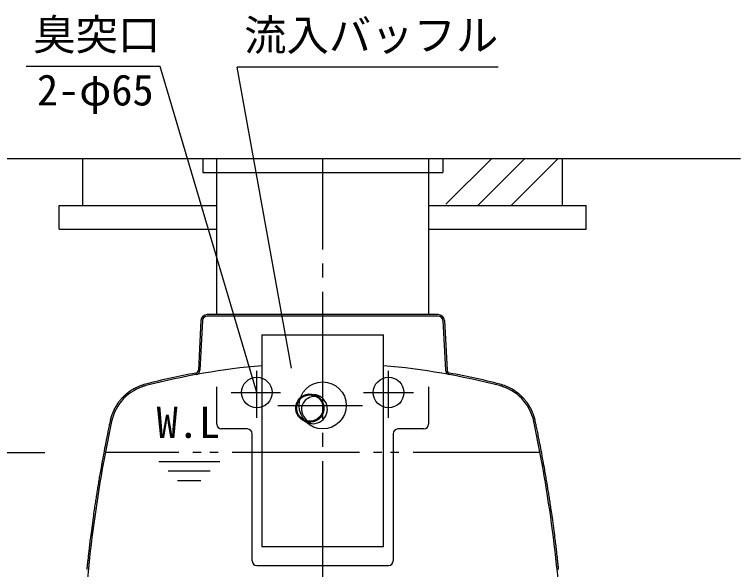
# Model space of a CAD drawing. Units: millimetres, scale not verified. Extents: x -8910 to 8910, y -6308 to 6308.
# Drawn here: x -613 to 930, y -1963 to -783 of the extents above; entities that cross this region are included whole.
import ezdxf
from ezdxf.enums import TextEntityAlignment as Align

# ---------------------------------------------------------------- set-up
doc = ezdxf.new("R2010")
doc.units = ezdxf.units.MM
doc.header["$LTSCALE"] = 30
doc.linetypes.add('CHAIN2', pattern=[12, 9, -1, 1, -1])
doc.linetypes.add('DOUBLE_CHAIN2', pattern=[12.8, 9, -1, 0.6, -0.6, 0.6, -1])
for name, color, linetype, lineweight in [('0-3_機器', 2, 'Continuous', 25), ('0-4_製作', 5, 'Continuous', 25), ('0-5_空気管', 3, 'Continuous', 25)]:
    doc.layers.add(name, color=color, linetype=linetype, lineweight=lineweight)
doc.styles.add('ＭＳ ゴシック', font='')
doc.styles.get('ＭＳ ゴシック').set_extended_font_data('MS Gothic')

msp = doc.modelspace()

# ---------------------------------------------------------------- linework, layer by layer
at = {"layer": '0-3_機器'}
for p, q in [((-528.14, -1089.09), (929.78, -1089.09)), ((-468.14, -1189.09), (-468.14, -1089.09)), ((303.66, -1186.5), (401.07, -1089.09)), ((371.78, -1189.09), (471.78, -1089.09)), ((442.49, -1189.09), (542.49, -1089.09)), ((551.86, -1189.09), (551.86, -1089.09)), ((-518.14, -1239.09), (-518.14, -1189.09)), ((-518.14, -1189.09), (-183.01, -1189.09)), ((266.73, -1189.09), (601.86, -1189.09)), ((601.86, -1239.09), (601.86, -1189.09)), ((-518.14, -1239.09), (-183.01, -1239.09)), ((266.73, -1239.09), (601.86, -1239.09))]:
    msp.add_line(p, q, dxfattribs=at)
at = {"layer": '0-4_製作', "color": 2}
for p, q in [((-1258.98, -1089.09), (-520.29, -1089.09)), ((-724.65, -1714.09), (-548.72, -1714.09))]:
    msp.add_line(p, q, dxfattribs=at)
at = {"layer": '0-5_空気管'}
for p, q in [((-303.41, -893.55), (-588.41, -893.55)), ((-98.14, -1586.59), (-303.41, -893.55)), ((414.95, -894.8), (-140.05, -894.8)), ((-24.6, -1534.65), (-140.05, -894.8)), ((-213.14, -1089.09), (-213.14, -1119.09)), ((-183.01, -1420.89), (-183.01, -1089.09)), ((266.73, -1089.09), (266.73, -1420.89)), ((-213.14, -1119.09), (296.86, -1119.09)), ((-216.83, -1433.4), (-222.37, -1538.96)), ((-213.64, -1433.56), (-219.17, -1539.13)), ((287.37, -1420.89), (-203.65, -1420.89)), ((287.37, -1424.09), (-203.65, -1424.09)), ((297.36, -1433.56), (302.89, -1539.13)), ((300.55, -1433.4), (306.09, -1538.96)), ((-87.14, -1464.09), (170.86, -1464.09)), ((-87.14, -1464.09), (-87.14, -1914.09)), ((170.86, -1914.09), (170.86, -1464.09)), ((-183.14, -1654.09), (-183.14, -1574.61)), ((266.86, -1574.61), (266.86, -1654.09)), ((24.39, -1591.29), (34.07, -1594.64)), ((4.76, -1647.99), (15.78, -1651.81)), ((-118.14, -1664.09), (-173.14, -1664.09)), ((256.86, -1664.09), (201.86, -1664.09)), ((-108.14, -1944.09), (-108.14, -1674.09)), ((191.86, -1674.09), (191.86, -1944.09)), ((-177.08, -1734.09), (-306.58, -1734.09)), ((-197.08, -1754.09), (-286.58, -1754.09)), ((-217.08, -1774.09), (-266.58, -1774.09)), ((-437.44, -1794.78), (-437.93, -1797.87)), ((-436.94, -1791.69), (-437.44, -1794.78)), ((-87.14, -1914.09), (170.86, -1914.09)), ((-98.14, -1954.09), (181.86, -1954.09))]:
    msp.add_line(p, q, dxfattribs=at)
at = {"layer": '0-5_空気管', "linetype": 'CHAIN2'}
for p, q in [((41.86, -2722.23), (41.86, -1089.09)), ((-98.14, -1640.12), (-98.14, -1540.29)), ((181.86, -1640.12), (181.86, -1540.29)), ((-152.4, -1586.59), (-47.61, -1586.59)), ((128.69, -1586.59), (234.9, -1586.59)), ((-53.74, -1614.09), (126.42, -1614.09))]:
    msp.add_line(p, q, dxfattribs=at)
at = {"layer": '0-5_空気管', "linetype": 'DOUBLE_CHAIN2'}
msp.add_line((503.81, -1714.09), (-420.09, -1714.09), dxfattribs=at)
at = {"layer": '0-5_空気管'}
for points in [[(-213.14, -1089.09), (296.86, -1089.09), (296.86, -1119.09)], [(-374.09, -1588.67), (-374.34, -1588.87), (-374.59, -1589.08), (-374.85, -1589.29), (-375.11, -1589.52), (-375.37, -1589.73), (-375.63, -1589.95), (-375.87, -1590.16), (-376.1, -1590.35), (-376.31, -1590.53), (-376.49, -1590.69), (-376.65, -1590.82), (-376.8, -1590.95), (-376.92, -1591.06), (-377.04, -1591.16), (-377.14, -1591.25), (-377.24, -1591.34), (-377.34, -1591.42), (-377.43, -1591.51), (-377.53, -1591.59), (-377.62, -1591.67), (-377.7, -1591.75), (-377.78, -1591.82), (-377.86, -1591.89), (-377.92, -1591.95), (-378.1, -1592.11)], [(-363.93, -1581.39), (-364.1, -1581.49), (-364.42, -1581.7), (-364.58, -1581.8), (-364.74, -1581.9), (-365.07, -1582.12), (-365.41, -1582.34), (-365.59, -1582.46), (-365.77, -1582.58), (-365.95, -1582.7), (-366.13, -1582.82), (-366.33, -1582.95), (-366.52, -1583.07), (-366.72, -1583.2), (-366.91, -1583.34), (-367.12, -1583.47), (-367.32, -1583.61), (-367.53, -1583.75), (-367.74, -1583.9), (-367.95, -1584.04), (-368.18, -1584.2), (-368.41, -1584.36), (-368.66, -1584.54), (-368.93, -1584.73), (-369.21, -1584.93), (-369.51, -1585.16), (-369.85, -1585.4), (-370.2, -1585.66), (-370.56, -1585.93), (-371.29, -1586.48), (-371.65, -1586.75), (-371.99, -1587.01), (-372.31, -1587.26), (-372.61, -1587.49), (-372.89, -1587.7), (-373.14, -1587.9), (-373.39, -1588.1), (-373.62, -1588.29), (-373.86, -1588.47), (-374.09, -1588.67)], [(-359.53, -1578.78), (-359.53, -1578.78), (-359.53, -1578.78), (-359.54, -1578.78), (-359.54, -1578.78), (-359.55, -1578.79), (-359.55, -1578.79), (-359.56, -1578.8), (-359.59, -1578.81), (-359.61, -1578.83), (-359.64, -1578.84), (-359.67, -1578.86), (-359.71, -1578.88), (-359.76, -1578.91), (-359.81, -1578.94), (-359.87, -1578.97), (-359.94, -1579.01), (-360.01, -1579.05), (-360.1, -1579.1), (-360.18, -1579.15), (-360.27, -1579.2), (-360.38, -1579.26), (-360.49, -1579.32), (-360.61, -1579.39), (-360.75, -1579.47), (-360.9, -1579.56), (-361.08, -1579.66), (-361.27, -1579.77), (-361.48, -1579.9), (-361.71, -1580.04), (-361.95, -1580.18), (-362.19, -1580.33), (-362.44, -1580.48), (-362.69, -1580.63), (-362.93, -1580.77), (-363.15, -1580.91), (-363.37, -1581.04), (-363.57, -1581.16), (-363.75, -1581.28), (-363.93, -1581.39)], [(445.38, -1580.01), (445.28, -1579.95), (445.18, -1579.89), (445.09, -1579.84), (445.02, -1579.79), (444.94, -1579.75), (444.68, -1579.59), (444.61, -1579.56), (444.53, -1579.51), (444.45, -1579.46), (444.27, -1579.36), (444.19, -1579.31), (444.1, -1579.26), (444.02, -1579.22), (443.94, -1579.17), (443.87, -1579.13), (443.81, -1579.1), (443.76, -1579.06), (443.71, -1579.04), (443.66, -1579.01), (443.62, -1578.99), (443.58, -1578.96), (443.54, -1578.94), (443.5, -1578.92), (443.47, -1578.9), (443.44, -1578.89), (443.41, -1578.87), (443.38, -1578.85), (443.36, -1578.84), (443.34, -1578.83), (443.32, -1578.82), (443.3, -1578.81), (443.28, -1578.79), (443.27, -1578.79), (443.26, -1578.78), (443.26, -1578.78), (443.26, -1578.78), (443.25, -1578.78), (443.25, -1578.78)], [(450.04, -1582.94), (449.9, -1582.85), (449.76, -1582.76), (449.64, -1582.68), (449.53, -1582.6), (449.43, -1582.54), (449.33, -1582.47), (449.24, -1582.41), (449.16, -1582.36), (449.07, -1582.31), (449, -1582.25), (448.92, -1582.2), (448.83, -1582.15), (448.75, -1582.09), (448.66, -1582.04), (448.57, -1581.98), (448.47, -1581.91), (448.36, -1581.84), (448.23, -1581.76), (448.1, -1581.68), (447.95, -1581.59), (447.81, -1581.49), (447.65, -1581.39), (447.49, -1581.3), (447.34, -1581.2), (447.19, -1581.1), (447.04, -1581.02), (446.91, -1580.93), (446.79, -1580.85), (446.67, -1580.78), (446.55, -1580.71), (446.44, -1580.64), (446.33, -1580.58), (446.22, -1580.51), (446.1, -1580.44), (445.98, -1580.37), (445.86, -1580.29), (445.62, -1580.15), (445.5, -1580.08), (445.38, -1580.01)], [(461.82, -1592.11), (461.39, -1591.72), (461.22, -1591.56), (461, -1591.37), (460.76, -1591.15), (460.49, -1590.91), (460.19, -1590.65), (459.89, -1590.38), (459.57, -1590.1), (459.24, -1589.82), (458.92, -1589.55), (458.58, -1589.27), (458.25, -1588.99), (457.9, -1588.71), (457.54, -1588.42), (457.17, -1588.12), (456.78, -1587.82), (456.37, -1587.5), (455.93, -1587.18), (455.49, -1586.84), (455.04, -1586.5), (454.59, -1586.16), (454.15, -1585.84), (453.73, -1585.53), (453.33, -1585.23), (452.96, -1584.97), (452.63, -1584.73), (452.33, -1584.51), (452.07, -1584.33), (451.83, -1584.16), (451.62, -1584.01), (451.42, -1583.87), (451.22, -1583.74), (451.04, -1583.61), (450.86, -1583.49), (450.69, -1583.37), (450.51, -1583.26), (450.35, -1583.15), (450.19, -1583.04), (450.04, -1582.94)], [(-378.1, -1592.11), (-378.76, -1592.7), (-379.04, -1592.95), (-379.37, -1593.25), (-379.74, -1593.59), (-380.15, -1593.97), (-380.6, -1594.38), (-381.06, -1594.81), (-381.53, -1595.26), (-382.01, -1595.73), (-382.49, -1596.19), (-382.97, -1596.68), (-383.46, -1597.18), (-383.96, -1597.71), (-384.49, -1598.29), (-385.05, -1598.9), (-385.64, -1599.57), (-386.27, -1600.31), (-386.95, -1601.1), (-387.66, -1601.96), (-388.39, -1602.85), (-389.14, -1603.76), (-389.87, -1604.67), (-390.59, -1605.57), (-391.28, -1606.45), (-391.92, -1607.28), (-392.52, -1608.05), (-393.05, -1608.77), (-393.54, -1609.45), (-394, -1610.09), (-394.42, -1610.7), (-394.82, -1611.29), (-395.19, -1611.86), (-395.56, -1612.43), (-395.92, -1613.01), (-396.27, -1613.58), (-396.62, -1614.15), (-396.96, -1614.73), (-397.29, -1615.29), (-397.63, -1615.86)], [(463.09, -1593.25), (462.76, -1592.95), (461.82, -1592.11)], [(482.29, -1617.49), (481.98, -1616.96), (481.67, -1616.41), (481.35, -1615.86), (481.02, -1615.29), (480.68, -1614.73), (480.34, -1614.15), (480, -1613.58), (479.64, -1613.01), (479.28, -1612.43), (478.92, -1611.86), (478.54, -1611.29), (478.14, -1610.7), (477.72, -1610.09), (477.27, -1609.45), (476.77, -1608.77), (476.24, -1608.05), (475.65, -1607.28), (475, -1606.45), (474.31, -1605.57), (473.6, -1604.67), (472.86, -1603.76), (472.11, -1602.85), (471.38, -1601.96), (470.67, -1601.1), (469.99, -1600.31), (469.36, -1599.57), (468.77, -1598.9), (468.21, -1598.29), (467.68, -1597.71), (467.18, -1597.18), (466.69, -1596.68), (466.21, -1596.19), (465.73, -1595.73), (465.25, -1595.26), (464.78, -1594.81), (464.32, -1594.38), (463.88, -1593.97), (463.46, -1593.59), (463.09, -1593.25)], [(-397.63, -1615.86), (-397.95, -1616.41), (-398.26, -1616.96), (-398.57, -1617.49), (-398.88, -1618.02), (-399.18, -1618.54), (-399.47, -1619.06), (-399.76, -1619.56), (-400.04, -1620.07), (-400.32, -1620.58), (-400.59, -1621.09), (-400.86, -1621.6), (-401.14, -1622.13), (-401.41, -1622.67), (-401.7, -1623.26), (-402, -1623.9), (-402.32, -1624.59), (-402.66, -1625.35), (-403.03, -1626.19), (-403.43, -1627.12), (-403.86, -1628.13), (-404.3, -1629.18), (-404.74, -1630.27), (-405.19, -1631.37), (-405.63, -1632.47), (-406.04, -1633.54), (-406.43, -1634.57), (-406.79, -1635.54), (-407.11, -1636.46), (-407.41, -1637.33), (-407.68, -1638.16), (-407.93, -1638.96), (-408.16, -1639.73), (-408.37, -1640.49), (-408.57, -1641.25), (-408.76, -1642.01), (-408.95, -1642.75), (-409.11, -1643.47), (-409.27, -1644.16), (-409.42, -1644.8)], [(493.68, -1647.33), (493.46, -1646.32), (493.37, -1645.89), (493.26, -1645.38), (493.14, -1644.8), (492.99, -1644.16), (492.83, -1643.47), (492.67, -1642.75), (492.48, -1642.01), (492.29, -1641.25), (492.09, -1640.49), (491.88, -1639.73), (491.65, -1638.96), (491.4, -1638.16), (491.13, -1637.33), (490.83, -1636.46), (490.51, -1635.54), (490.15, -1634.57), (489.76, -1633.54), (489.35, -1632.47), (488.91, -1631.37), (488.46, -1630.27), (488.02, -1629.18), (487.58, -1628.13), (487.15, -1627.12), (486.75, -1626.19), (486.38, -1625.35), (486.04, -1624.59), (485.72, -1623.9), (485.42, -1623.26), (485.13, -1622.67), (484.85, -1622.13), (484.59, -1621.6), (484.04, -1620.58), (483.76, -1620.07), (483.48, -1619.56), (483.19, -1619.06), (482.9, -1618.54), (482.6, -1618.02), (482.29, -1617.49)], [(-409.96, -1647.33), (-410.83, -1651.41), (-411.19, -1653.12), (-411.62, -1655.16), (-412.11, -1657.5), (-412.66, -1660.07), (-413.24, -1662.83), (-413.85, -1665.74), (-414.47, -1668.74), (-415.1, -1671.8), (-415.73, -1674.87), (-416.36, -1677.98), (-417.01, -1681.2), (-417.68, -1684.56), (-418.38, -1688.11), (-419.12, -1691.91), (-419.91, -1695.99), (-420.75, -1700.41), (-421.66, -1705.19), (-422.62, -1710.26), (-423.61, -1715.52), (-424.61, -1720.89), (-425.6, -1726.25), (-426.58, -1731.51), (-427.51, -1736.58), (-428.38, -1741.37), (-429.19, -1745.8), (-429.92, -1749.9), (-430.6, -1753.7), (-431.23, -1757.27), (-431.82, -1760.64), (-432.37, -1763.88), (-432.9, -1767.01), (-433.42, -1770.1), (-433.93, -1773.19), (-434.44, -1776.27), (-434.95, -1779.36), (-435.95, -1785.52), (-436.44, -1788.61), (-436.94, -1791.69)], [(-409.42, -1644.8), (-409.54, -1645.38), (-409.65, -1645.89), (-409.96, -1647.33)], [(495.34, -1655.16), (494.91, -1653.12), (493.68, -1647.33)], [(522.15, -1800.95), (521.65, -1797.87), (521.16, -1794.78), (520.66, -1791.69), (520.17, -1788.61), (519.67, -1785.52), (518.67, -1779.36), (518.16, -1776.27), (517.65, -1773.19), (517.14, -1770.1), (516.62, -1767.01), (516.09, -1763.88), (515.54, -1760.64), (514.95, -1757.27), (514.32, -1753.7), (513.64, -1749.9), (512.91, -1745.8), (512.1, -1741.37), (511.23, -1736.58), (510.3, -1731.51), (509.32, -1726.25), (508.33, -1720.89), (507.32, -1715.52), (506.34, -1710.26), (505.38, -1705.19), (504.47, -1700.41), (503.63, -1695.99), (502.84, -1691.91), (502.1, -1688.11), (501.4, -1684.56), (500.73, -1681.2), (500.08, -1677.98), (499.45, -1674.87), (498.82, -1671.8), (498.19, -1668.74), (497.57, -1665.74), (496.96, -1662.83), (496.38, -1660.07), (495.84, -1657.5), (495.34, -1655.16)], [(-437.93, -1797.87), (-438.43, -1800.95), (-438.92, -1804.04), (-439.41, -1807.12), (-439.9, -1810.21), (-440.39, -1813.29), (-440.87, -1816.38), (-441.35, -1819.47), (-441.83, -1822.57), (-442.3, -1825.71), (-442.79, -1828.95), (-443.29, -1832.34), (-443.81, -1835.93), (-444.36, -1839.75), (-444.94, -1843.87), (-445.56, -1848.33), (-446.23, -1853.15), (-446.94, -1858.26), (-447.66, -1863.56), (-448.39, -1868.97), (-449.12, -1874.37), (-449.83, -1879.68), (-450.51, -1884.79), (-451.14, -1889.61), (-451.72, -1894.08), (-452.25, -1898.2), (-452.74, -1902.03), (-453.19, -1905.63), (-453.61, -1909.03), (-454, -1912.28), (-454.38, -1915.44), (-454.74, -1918.56), (-455.1, -1921.65), (-455.44, -1924.7), (-455.78, -1927.65), (-456.09, -1930.46), (-456.38, -1933.07), (-456.64, -1935.44), (-456.87, -1937.51), (-457.52, -1943.4)], [(541.24, -1943.4), (540.78, -1939.26), (540.59, -1937.51), (540.36, -1935.44), (540.1, -1933.07), (539.81, -1930.46), (539.5, -1927.65), (539.16, -1924.7), (538.82, -1921.65), (538.46, -1918.56), (538.1, -1915.44), (537.72, -1912.28), (537.33, -1909.03), (536.91, -1905.63), (536.46, -1902.03), (535.98, -1898.2), (535.44, -1894.08), (534.87, -1889.61), (534.23, -1884.79), (533.55, -1879.68), (532.84, -1874.37), (532.11, -1868.97), (531.38, -1863.56), (530.66, -1858.26), (529.95, -1853.15), (529.28, -1848.33), (528.66, -1843.87), (528.08, -1839.75), (527.53, -1835.93), (527.01, -1832.34), (526.51, -1828.95), (526.02, -1825.71), (525.55, -1822.57), (525.07, -1819.47), (524.59, -1816.38), (524.11, -1813.29), (523.62, -1810.21), (523.14, -1807.12), (522.64, -1804.04), (522.15, -1800.95)], [(-457.52, -1943.4), (-457.55, -1943.69), (-457.57, -1943.82), (-457.58, -1943.96), (-457.6, -1944.13), (-457.62, -1944.32), (-457.64, -1944.52), (-457.66, -1944.73), (-457.69, -1944.94), (-457.74, -1945.39), (-457.76, -1945.62), (-457.79, -1945.85), (-457.81, -1946.09), (-457.84, -1946.34), (-457.87, -1946.61), (-457.9, -1946.9), (-457.93, -1947.21), (-457.97, -1947.54), (-458.01, -1947.88), (-458.05, -1948.24), (-458.09, -1948.6), (-458.13, -1948.96), (-458.16, -1949.32), (-458.2, -1949.65), (-458.23, -1949.97), (-458.26, -1950.26), (-458.29, -1950.53), (-458.32, -1950.78), (-458.35, -1951.02), (-458.37, -1951.27), (-458.4, -1951.51), (-458.43, -1951.77), (-458.46, -1952.03), (-458.49, -1952.32), (-458.52, -1952.63), (-458.55, -1952.94), (-458.59, -1953.27), (-458.62, -1953.59), (-458.65, -1953.9), (-458.68, -1954.2)], [(542.21, -1952.33), (542.18, -1952.04), (542.15, -1951.77), (542.12, -1951.52), (542.09, -1951.27), (542.07, -1951.03), (542.04, -1950.78), (542.01, -1950.53), (541.98, -1950.26), (541.95, -1949.97), (541.92, -1949.65), (541.88, -1949.31), (541.85, -1948.96), (541.81, -1948.6), (541.77, -1948.23), (541.73, -1947.87), (541.69, -1947.53), (541.65, -1947.2), (541.62, -1946.89), (541.59, -1946.6), (541.56, -1946.34), (541.53, -1946.08), (541.51, -1945.84), (541.48, -1945.61), (541.46, -1945.38), (541.43, -1945.16), (541.38, -1944.72), (541.36, -1944.51), (541.34, -1944.31), (541.32, -1944.13), (541.3, -1943.96), (541.29, -1943.81), (541.24, -1943.4)], [(-458.68, -1954.2), (-458.71, -1954.48), (-458.74, -1954.74), (-458.77, -1954.97), (-458.79, -1955.19), (-458.81, -1955.39), (-458.83, -1955.58), (-458.85, -1955.75), (-458.87, -1955.92), (-458.88, -1956.08), (-458.9, -1956.24), (-458.92, -1956.39), (-458.93, -1956.55), (-458.95, -1956.69), (-458.96, -1956.84), (-458.98, -1956.98), (-458.99, -1957.11), (-459, -1957.23), (-459.02, -1957.36), (-459.03, -1957.47), (-459.04, -1957.58), (-459.05, -1957.69), (-459.06, -1957.79), (-459.08, -1957.98), (-459.09, -1958.08), (-459.11, -1958.26), (-459.12, -1958.36), (-459.13, -1958.46), (-459.15, -1958.57), (-459.16, -1958.69), (-459.17, -1958.81), (-459.19, -1958.96), (-459.2, -1959.11), (-459.22, -1959.27), (-459.25, -1959.62), (-459.27, -1959.8), (-459.29, -1959.97), (-459.31, -1960.14), (-459.33, -1960.29), (-459.34, -1960.44)], [(542.9, -1958.89), (542.89, -1958.76), (542.87, -1958.64), (542.86, -1958.52), (542.85, -1958.42), (542.84, -1958.32), (542.83, -1958.23), (542.82, -1958.14), (542.81, -1958.05), (542.8, -1957.96), (542.79, -1957.87), (542.78, -1957.78), (542.77, -1957.68), (542.76, -1957.58), (542.75, -1957.47), (542.74, -1957.36), (542.73, -1957.24), (542.71, -1957.12), (542.7, -1956.99), (542.69, -1956.85), (542.67, -1956.71), (542.66, -1956.56), (542.64, -1956.41), (542.62, -1956.26), (542.61, -1956.1), (542.59, -1955.94), (542.57, -1955.77), (542.55, -1955.59), (542.53, -1955.4), (542.51, -1955.21), (542.49, -1954.99), (542.46, -1954.75), (542.44, -1954.49), (542.41, -1954.21), (542.37, -1953.91), (542.34, -1953.6), (542.31, -1953.28), (542.27, -1952.96), (542.24, -1952.64), (542.21, -1952.33)], [(543.3, -1962.73), (543.3, -1962.72), (543.29, -1962.71), (543.29, -1962.69), (543.29, -1962.68), (543.29, -1962.66), (543.29, -1962.64), (543.28, -1962.59), (543.28, -1962.56), (543.28, -1962.54), (543.27, -1962.47), (543.27, -1962.4), (543.26, -1962.36), (543.26, -1962.32), (543.25, -1962.28), (543.25, -1962.23), (543.24, -1962.17), (543.24, -1962.12), (543.23, -1962.05), (543.22, -1961.97), (543.21, -1961.88), (543.2, -1961.78), (543.19, -1961.68), (543.17, -1961.46), (543.15, -1961.34), (543.13, -1961.11), (543.12, -1961), (543.11, -1960.89), (543.1, -1960.79), (543.08, -1960.68), (543.07, -1960.56), (543.06, -1960.44), (543.05, -1960.31), (543.03, -1960.17), (543.02, -1960.02), (543, -1959.86), (542.95, -1959.36), (542.93, -1959.19), (542.91, -1959.04), (542.9, -1958.89)], [(-459.34, -1960.44), (-459.35, -1960.57), (-459.37, -1960.69), (-459.38, -1960.81), (-459.39, -1960.92), (-459.4, -1961.03), (-459.42, -1961.24), (-459.44, -1961.35), (-459.45, -1961.46), (-459.46, -1961.57), (-459.47, -1961.68), (-459.48, -1961.79), (-459.49, -1961.89), (-459.5, -1961.98), (-459.51, -1962.06), (-459.52, -1962.14), (-459.52, -1962.2), (-459.53, -1962.26), (-459.53, -1962.31), (-459.54, -1962.35), (-459.55, -1962.42), (-459.55, -1962.45), (-459.55, -1962.49), (-459.56, -1962.52), (-459.56, -1962.57), (-459.56, -1962.6), (-459.57, -1962.62), (-459.57, -1962.64), (-459.57, -1962.66), (-459.57, -1962.68), (-459.58, -1962.69), (-459.58, -1962.71), (-459.58, -1962.72), (-459.58, -1962.73)]]:
    msp.add_lwpolyline(points, dxfattribs=at)
for centre, radius in [((-98.14, -1586.59), 32.5), ((181.86, -1586.59), 32.5), ((41.86, -1614.09), 50)]:
    msp.add_circle(centre, radius, dxfattribs=at)
for centre, radius, start, end in [((-203.65, -1434.09), 13.2, 90, 177), ((-203.65, -1434.09), 10, 90, 177), ((287.37, -1434.09), 13.2, 2.99998, 90), ((287.37, -1434.09), 10, 2.99998, 90), ((41.86, -3024.09), 1500, 94.9335, 104.51398), ((-229.15, -1538.61), 6.8, 280.33899, 357), ((-229.15, -1538.61), 10, 280.33899, 357), ((41.86, -3024.09), 1500, 75.48569, 85.06644), ((312.88, -1538.61), 10, 183, 259.661), ((312.88, -1538.61), 6.8, 183, 259.661), ((41.86, -3024.09), 1503.2, 100.33286, 104.51398), ((41.86, -3024.09), 1503.2, 75.48598, 79.66042), ((-309.01, -1668.77), 100, 104.51399, 168.01199), ((-309.01, -1668.77), 103.2, 104.51399, 119.31), ((-309.01, -1668.77), 100, 104.51399, 119.31), ((392.73, -1668.77), 100, 60.68999, 75.48599), ((392.73, -1668.77), 100, 11.98799, 75.48599), ((392.73, -1668.77), 103.2, 60.68999, 75.48599), ((20.87, -1621.82), 31, 236.12399, 85.689), ((2527.75, -2271.09), 3000, 168.01242, 177), ((41.86, -1614.09), 50, 222.97299, 224.491), ((-2444.03, -2271.09), 3000, 2.99998, 11.98755), ((-173.14, -1654.09), 10, 180, 270), ((-118.14, -1674.09), 10, 0, 90), ((201.86, -1674.09), 10, 90, 180), ((256.86, -1654.09), 10, 270, 0), ((-98.14, -1944.09), 10, 180, 270), ((181.86, -1944.09), 10, 270, 0)]:
    msp.add_arc(centre, radius, start, end, dxfattribs=at)
for major_axis in [(-28.43, 9.84), (-26.54, 9.19)]:
    msp.add_ellipse((14.58, -1619.64), major_axis=major_axis, ratio=0.997, dxfattribs=at)
for major_axis, start_param, end_param in [((17.89, -22.22), 2.3257982, 5.0766772), ((-19.17, 23.8), 5.0663404, 5.2837872), ((-19.17, 23.8), 2.1421946, 2.260346)]:
    msp.add_ellipse((24.92, -1623.22), major_axis=major_axis, ratio=0.9743, start_param=start_param, end_param=end_param, dxfattribs=at)

# ---------------------------------------------------------------- texts
at = {"layer": '0-5_空気管', "color": 4, "style": 'ＭＳ ゴシック'}
for s, p in [('臭突口', (-573.41, -878.54)), ('流入バッフル', (-125.06, -879.8)), ('2-φ65', (-565.28, -996.19)), ('W.L', (-311.09, -1702.7))]:
    msp.add_text(s, height=65.98, dxfattribs=at).set_placement(p, align=Align.BOTTOM_LEFT)

doc.saveas('drawing.dxf')
